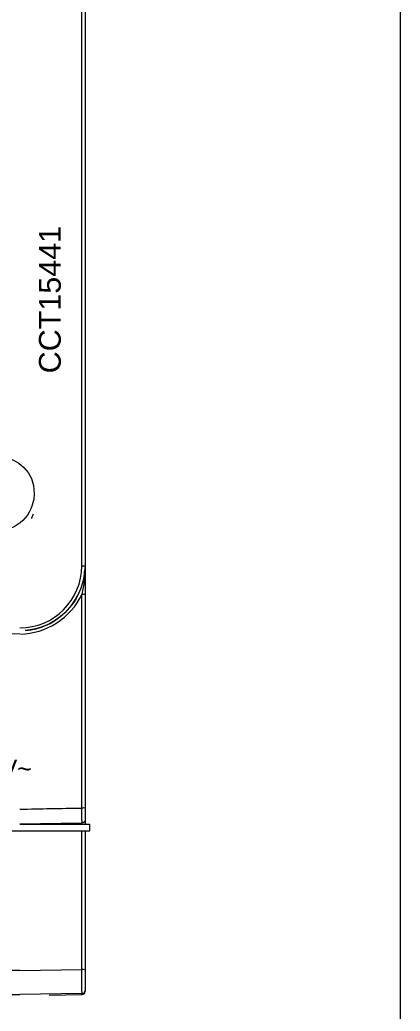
# Model space of a CAD drawing. Header units: millimetres. Extents: x 2593 to 3010, y 1326 to 1702.
# Drawn here: x 2773.15 to 2780.02, y 1595.64 to 1613.52 of the extents above; entities that cross this region are included whole.
import ezdxf

# ---------------------------------------------------------------- set-up
doc = ezdxf.new("R2010")
doc.units = ezdxf.units.MM
doc.layers.add('02_Commande', color=250, linetype='Continuous', lineweight=18)
doc.layers.add('03_Symbole', color=250, linetype='Continuous', lineweight=15)
doc.layers.add('04_Texte', color=7, linetype='Continuous')
doc.styles.get("Standard").update_dxf_attribs({"font": 'arial.ttf'})

msp = doc.modelspace()

# ---------------------------------------------------------------- linework, layer by layer
at = {"layer": '02_Commande'}
msp.add_line((2780.023, 1629.397), (2780.023, 1591.266), dxfattribs=at)
at = {"layer": '03_Symbole', "color": 0, "lineweight": 0}
for points in [[(2774.274, 1603.672), (2774.274, 1614.673)], [(2774.333, 1614.666), (2774.333, 1603.68)], [(2774.333, 1603.672), (2774.333, 1603.153)], [(2774.329, 1603.593), (2774.33, 1603.598)], [(2774.329, 1603.586), (2774.329, 1603.589)], [(2774.333, 1603.153), (2774.333, 1599.307)], [(2774.126, 1603.015), (2774.126, 1603.015)], [(2773.155, 1602.442), (2762.316, 1602.441)], [(2774.333, 1599.307), (2774.333, 1599.09)], [(2774.275, 1599.031), (2773.155, 1599.011)], [(2773.155, 1599.011), (2774.418, 1599.011)], [(2774.333, 1599.089), (2774.333, 1599.011)], [(2774.418, 1598.893), (2774.418, 1599.011)], [(2769.697, 1598.893), (2774.418, 1598.893)], [(2774.275, 1596.388), (2774.275, 1598.893)], [(2774.333, 1598.893), (2774.333, 1596.389)], [(2773.155, 1596.369), (2762.316, 1596.369)], [(2773.155, 1596.369), (2774.275, 1596.388)], [(2774.333, 1596.389), (2774.333, 1596.013)], [(2774.275, 1595.954), (2773.155, 1595.935)], [(2774.275, 1595.938), (2774.275, 1595.954)], [(2774.333, 1596.013), (2774.333, 1595.997)], [(2773.155, 1595.929), (2764.569, 1595.929)], [(2773.687, 1595.928), (2774.275, 1595.938)]]:
    msp.add_lwpolyline(points, dxfattribs=at)
for points in [[(2772.086, 1605.116), (2772.256, 1605.903), (2773.413, 1605.78), (2773.414, 1604.976)], [(2773.414, 1604.976), (2773.414, 1604.927), (2773.409, 1604.879), (2773.398, 1604.831)], [(2773.396, 1604.607), (2773.385, 1604.578), (2773.373, 1604.551), (2773.358, 1604.524)], [(2773.155, 1602.552), (2773.773, 1602.552), (2774.274, 1603.054), (2774.274, 1603.672)], [(2774.333, 1603.68), (2774.333, 1603.34), (2774.178, 1603.002), (2773.918, 1602.782)], [(2774.333, 1603.665), (2774.331, 1603.492), (2774.31, 1603.324), (2774.274, 1603.155)], [(2774.308, 1603.445), (2774.319, 1603.494), (2774.325, 1603.543), (2774.329, 1603.593)], [(2774.33, 1603.6), (2774.33, 1603.598), (2774.329, 1603.596), (2774.329, 1603.593)], [(2774.154, 1603.057), (2774.229, 1603.179), (2774.279, 1603.304), (2774.308, 1603.445)], [(2773.164, 1602.441), (2773.629, 1602.445), (2774.078, 1602.733), (2774.275, 1603.155)], [(2774.274, 1599.302), (2774.275, 1600.586), (2774.275, 1601.871), (2774.275, 1603.155)], [(2774.036, 1602.898), (2774.045, 1602.908), (2774.053, 1602.918), (2774.061, 1602.928)], [(2774.061, 1602.928), (2774.095, 1602.969), (2774.126, 1603.012), (2774.154, 1603.057)], [(2773.918, 1602.782), (2773.717, 1602.613), (2773.513, 1602.528), (2773.251, 1602.506)], [(2773.263, 1602.507), (2773.527, 1602.532), (2773.731, 1602.619), (2773.931, 1602.793)], [(2773.924, 1602.788), (2773.926, 1602.789), (2773.927, 1602.79), (2773.929, 1602.792)], [(2774.033, 1602.895), (2774.035, 1602.897), (2774.037, 1602.9), (2774.039, 1602.902)], [(2773.155, 1599.282), (2773.528, 1599.289), (2773.901, 1599.295), (2774.274, 1599.302)], [(2774.275, 1599.031), (2774.262, 1599.03), (2774.274, 1599.018), (2774.274, 1599.011)], [(2774.333, 1599.09), (2774.333, 1599.049), (2774.316, 1599.031), (2774.275, 1599.031)], [(2774.275, 1595.954), (2774.316, 1595.955), (2774.333, 1595.972), (2774.333, 1596.013)], [(2774.275, 1595.938), (2774.316, 1595.939), (2774.333, 1595.956), (2774.333, 1595.997)]]:
    msp.add_open_spline(points, degree=3, dxfattribs=at)
for points, knots in [([(2773.398, 1604.831), (2773.32, 1604.469), (2772.962, 1604.239), (2772.6, 1604.318), (2772.238, 1604.397), (2772.007, 1604.754), (2772.086, 1605.116)], [0, 0, 0, 0, 1, 1, 1, 2, 2, 2, 2]), ([(2774.274, 1603.672), (2774.284, 1603.672), (2774.294, 1603.672), (2774.304, 1603.673), (2774.314, 1603.674), (2774.333, 1603.66), (2774.332, 1603.68)], [0, 0, 0, 0, 1, 1, 1, 2, 2, 2, 2]), ([(2774.333, 1603.153), (2774.331, 1603.173), (2774.313, 1603.155), (2774.304, 1603.155), (2774.294, 1603.155), (2774.284, 1603.155), (2774.274, 1603.155)], [0, 0, 0, 0, 1, 1, 1, 2, 2, 2, 2]), ([(2774.333, 1599.307), (2774.332, 1599.288), (2774.314, 1599.303), (2774.304, 1599.303), (2774.294, 1599.302), (2774.284, 1599.302), (2774.274, 1599.302)], [0, 0, 0, 0, 1, 1, 1, 2, 2, 2, 2]), ([(2774.275, 1599.031), (2774.292, 1599.055), (2774.275, 1599.076), (2774.275, 1599.098), (2774.275, 1599.121), (2774.275, 1599.144), (2774.275, 1599.166), (2774.275, 1599.212), (2774.275, 1599.257), (2774.274, 1599.302)], [0, 0, 0, 0, 1, 1, 1, 2, 2, 2, 3, 3, 3, 3]), ([(2774.333, 1596.389), (2774.333, 1596.37), (2774.313, 1596.388), (2774.304, 1596.388), (2774.294, 1596.388), (2774.284, 1596.388), (2774.275, 1596.388)], [0, 0, 0, 0, 1, 1, 1, 2, 2, 2, 2]), ([(2774.275, 1595.954), (2774.287, 1595.973), (2774.275, 1595.99), (2774.275, 1596.008), (2774.275, 1596.026), (2774.275, 1596.044), (2774.275, 1596.062), (2774.275, 1596.099), (2774.275, 1596.135), (2774.275, 1596.171), (2774.275, 1596.243), (2774.275, 1596.316), (2774.275, 1596.388)], [0, 0, 0, 0, 1, 1, 1, 2, 2, 2, 3, 3, 3, 4, 4, 4, 4])]:
    msp.add_open_spline(points, degree=3, knots=knots, dxfattribs=at)

# ---------------------------------------------------------------- texts
at = {"layer": '04_Texte', "insert": (2773.5, 1607.145), "char_height": 0.3937, "attachment_point": 1, "rotation": 90}
msp.add_mtext_dynamic_manual_height_columns('CCT15441', width=0.39365, gutter_width=1.968, heights=[0], dxfattribs=at)
at = {"layer": '04_Texte', "insert": (2769.574, 1600.174), "char_height": 0.32287, "attachment_point": 1}
msp.add_mtext_dynamic_manual_height_columns('16(10) A     250 V~', width=4.17684, gutter_width=1.614, heights=[0], dxfattribs=at)

doc.saveas('drawing.dxf')
